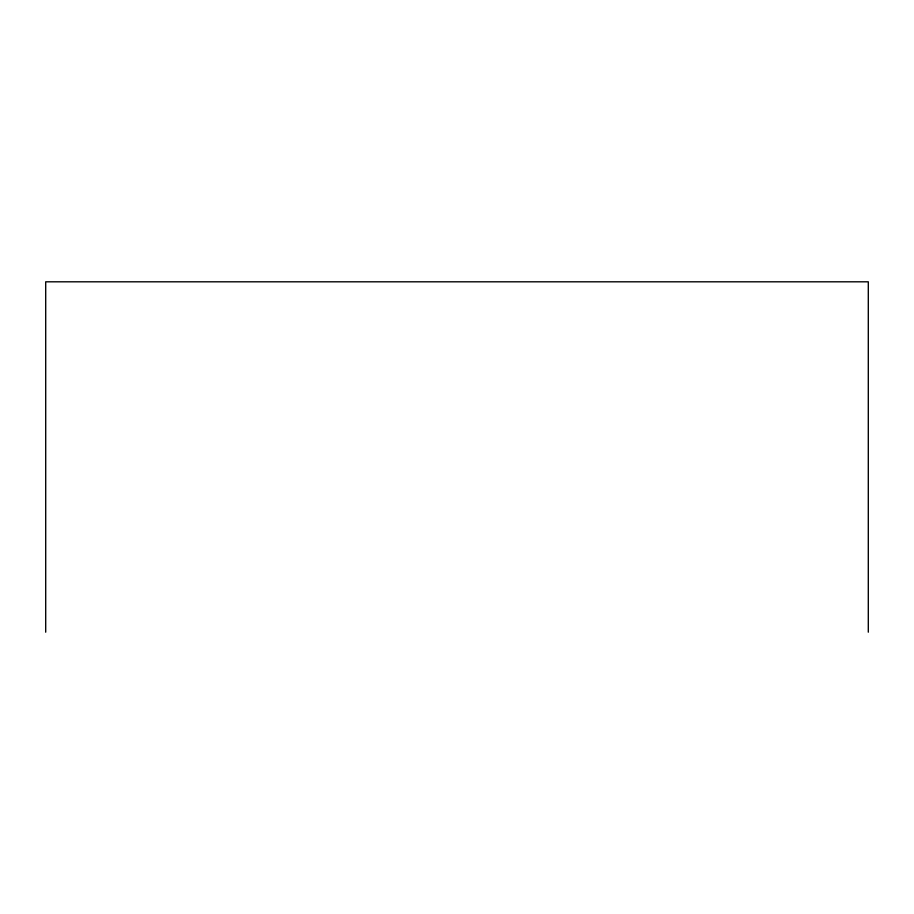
<?xml version="1.0" encoding="UTF-8"?>
<svg xmlns="http://www.w3.org/2000/svg" width="914" height="914" viewBox="0 0 914 914"><rect width="100%" height="100%" fill="white"/><g stroke="black" fill="none" stroke-linecap="round" stroke-linejoin="round"><path stroke-width="1.37" d="M868.3 632.191L868.3 281.809L45.7 281.809L45.7 632.191"/></g></svg>
